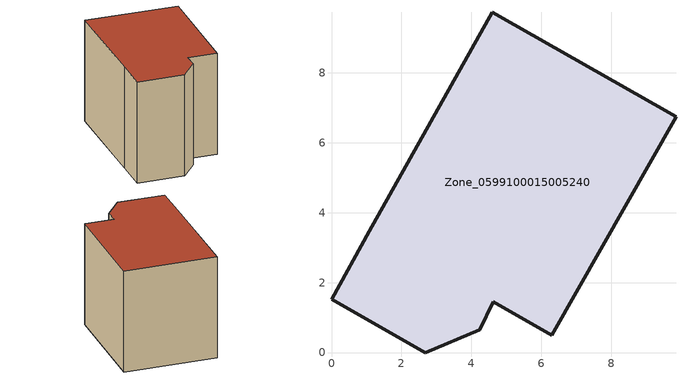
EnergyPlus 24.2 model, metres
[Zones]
Zone_0599100015005240
 floor ground (C_G): 4.63,1.45 4.24,0.66 2.68,0 0,1.53 1.07,3.47 4.6,9.73 9.85,6.74 6.29,0.5 z0.79
 wall outside (C_F): 1.07,3.47 0,1.53 2.68,0 4.24,0.66 4.63,1.45 6.29,0.5 9.85,6.74 4.6,9.73 1.07,3.47 z0.79:7.63
 roof outside (C_R): 6.29,0.5 9.85,6.74 4.6,9.73 1.07,3.47 0,1.53 2.68,0 4.24,0.66 4.63,1.45 z7.63
[BUILDING]
Pand.0599100015005240: North Axis=0; Terrain=City; Loads Convergence Tolerance Value=0.04; Temperature Convergence Tolerance Value=0.4; Solar Distribution=FullExterior; Maximum Number of Warmup Days=25; Minimum Number of Warmup Days=1
[Site:Location]
Rotterdam.The.Hague.AP_ZH_NLD Design_Conditions: Latitude=51.96; Longitude=4.45; Time Zone=1; Elevation=-4.5
[SITE:GROUNDTEMPERATURE:BUILDINGSURFACE]
18, 18, 18, 18, 18, 18, 18, 18, 18, 18, 18, 18
[MATERIAL] Thermal Absorptance=0.9; Solar Absorptance=0.7; Visible Absorptance=0.7
Name | Roughness | Thickness | Conductivity | Density | Specific Heat
G.TI.1946-1964 | MediumSmooth | 0.15 | 1 | 540 | 1210
F.TI.1946-1964 | Rough | 0.3 | 0.857143 | 1920 | 840
R.TI.1946-1964 | MediumRough | 0.2 | 0.277778 | 1500 | 1000
[CONSTRUCTION]
C_G: G.TI.1946-1964
C_F: F.TI.1946-1964
C_R: R.TI.1946-1964
[ZONE]
Zone_0599100015005240: Type=1; Multiplier=1; Ceiling Height=Autocalculate; Volume=Autocalculate; Floor Area=autocalculate; Part of Total Floor Area=Yes
[ZONEINFILTRATION:DESIGNFLOWRATE]
Infil_Zone_0599100015005240: Zone or ZoneList or Space or SpaceList=Zone_0599100015005240; Schedule=AlwaysOn; Design Flow Rate Calculation Method=Flow/Area; Flow Rate per Floor Area=0.003; Constant Term Coefficient=1; Temperature Term Coefficient=0; Velocity Term Coefficient=0; Velocity Squared Term Coefficient=0
[HVACTEMPLATE:ZONE:IDEALLOADSAIRSYSTEM]
Zone_0599100015005240: Maximum Heating Supply Air Temperature=50; Minimum Cooling Supply Air Temperature=13; Maximum Heating Supply Air Humidity Ratio=0.0156; Minimum Cooling Supply Air Humidity Ratio=0.0077; Heating Limit=NoLimit; Cooling Limit=NoLimit; Dehumidification Control Type=ConstantSensibleHeatRatio; Cooling Sensible Heat Ratio=0.7; Dehumidification Setpoint=60; Humidification Control Type=None; Humidification Setpoint=30; Outdoor Air Method=None; Outdoor Air Flow Rate per Person=0.00944; Outdoor Air Flow Rate per Zone Floor Area=0; Outdoor Air Flow Rate per Zone=0; Demand Controlled Ventilation Type=None; Outdoor Air Economizer Type=NoEconomizer; Heat Recovery Type=None; Sensible Heat Recovery Effectiveness=0.7; Latent Heat Recovery Effectiveness=0.65
[ZONECONTROL:THERMOSTAT]
ThermostatControl_Zone_0599100015005240: Zone or ZoneList=Zone_0599100015005240; Control Type Schedule=DualSetpointControlType; Control 1=Thermostat_Zone_0599100015005240; Temperature Difference Between Cutout And Setpoint=0
[THERMOSTATSETPOINT:DUALSETPOINT]
Thermostat_Zone_0599100015005240: Heating Setpoint Temperature Schedule=HeatingSetpoint_Zone_0599100015005240; Cooling Setpoint Temperature Schedule=CoolingSetpoint_Zone_0599100015005240
[SCHEDULE:COMPACT]
HeatingSetpoint_Zone_0599100015005240: Through: 12/31, For: AllDays, Until: 24:00, 21
CoolingSetpoint_Zone_0599100015005240: Through: 12/31, For: AllDays, Until: 24:00, 24
DualSetpointControlType: Through: 12/31, For: AllDays, Until: 24:00, 4
AlwaysOn: Through: 12/31, For: AllDays, Until: 24:00, 1
